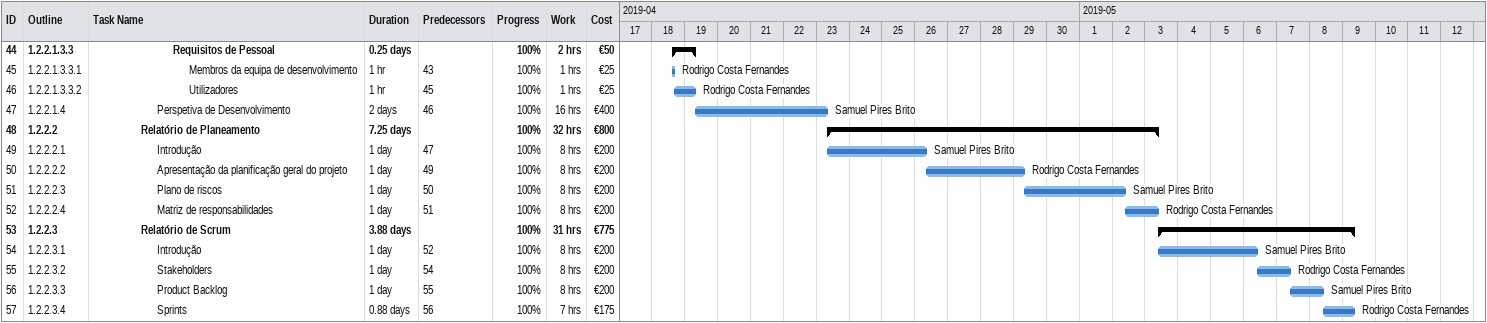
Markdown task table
| ID | WBS | Task | Duration | Start | Finish | Predecessors | Resources | % complete | Work (h) | Cost (€) |
|---|---|---|---|---|---|---|---|---|---|---|
| 44 | 1.2.2.1.3.3 | **Requisitos de Pessoal** | 0.25d | 2019-04-18 | 2019-04-19 |  |  | 100 | 2 | 50 |
| 45 | 1.2.2.1.3.3.1 | Membros da equipa de desenvolvimento | 1h | 2019-04-18 | 2019-04-18 | 43 | Rodrigo Costa Fernandes | 100 | 1 | 25 |
| 46 | 1.2.2.1.3.3.2 | Utilizadores | 1h | 2019-04-18 | 2019-04-19 | 45 | Rodrigo Costa Fernandes | 100 | 1 | 25 |
| 47 | 1.2.2.1.4 | Perspetiva de Desenvolvimento | 2d | 2019-04-19 | 2019-04-23 | 46 | Samuel Pires Brito | 100 | 16 | 400 |
| 48 | 1.2.2.2 | **Relatório de Planeamento** | 7.25d | 2019-04-23 | 2019-05-03 |  |  | 100 | 32 | 800 |
| 49 | 1.2.2.2.1 | Introdução | 1d | 2019-04-23 | 2019-04-26 | 47 | Samuel Pires Brito | 100 | 8 | 200 |
| 50 | 1.2.2.2.2 | Apresentação da planificação geral do projeto | 1d | 2019-04-26 | 2019-04-29 | 49 | Rodrigo Costa Fernandes | 100 | 8 | 200 |
| 51 | 1.2.2.2.3 | Plano de riscos | 1d | 2019-04-29 | 2019-05-02 | 50 | Samuel Pires Brito | 100 | 8 | 200 |
| 52 | 1.2.2.2.4 | Matriz de responsabilidades | 1d | 2019-05-02 | 2019-05-03 | 51 | Rodrigo Costa Fernandes | 100 | 8 | 200 |
| 53 | 1.2.2.3 | **Relatório de Scrum** | 3.88d | 2019-05-03 | 2019-05-09 |  |  | 100 | 31 | 775 |
| 54 | 1.2.2.3.1 | Introdução | 1d | 2019-05-03 | 2019-05-06 | 52 | Samuel Pires Brito | 100 | 8 | 200 |
| 55 | 1.2.2.3.2 | Stakeholders | 1d | 2019-05-06 | 2019-05-07 | 54 | Rodrigo Costa Fernandes | 100 | 8 | 200 |
| 56 | 1.2.2.3.3 | Product Backlog | 1d | 2019-05-07 | 2019-05-08 | 55 | Samuel Pires Brito | 100 | 8 | 200 |
| 57 | 1.2.2.3.4 | Sprints | 0.88d | 2019-05-08 | 2019-05-09 | 56 | Rodrigo Costa Fernandes | 100 | 7 | 175 |
